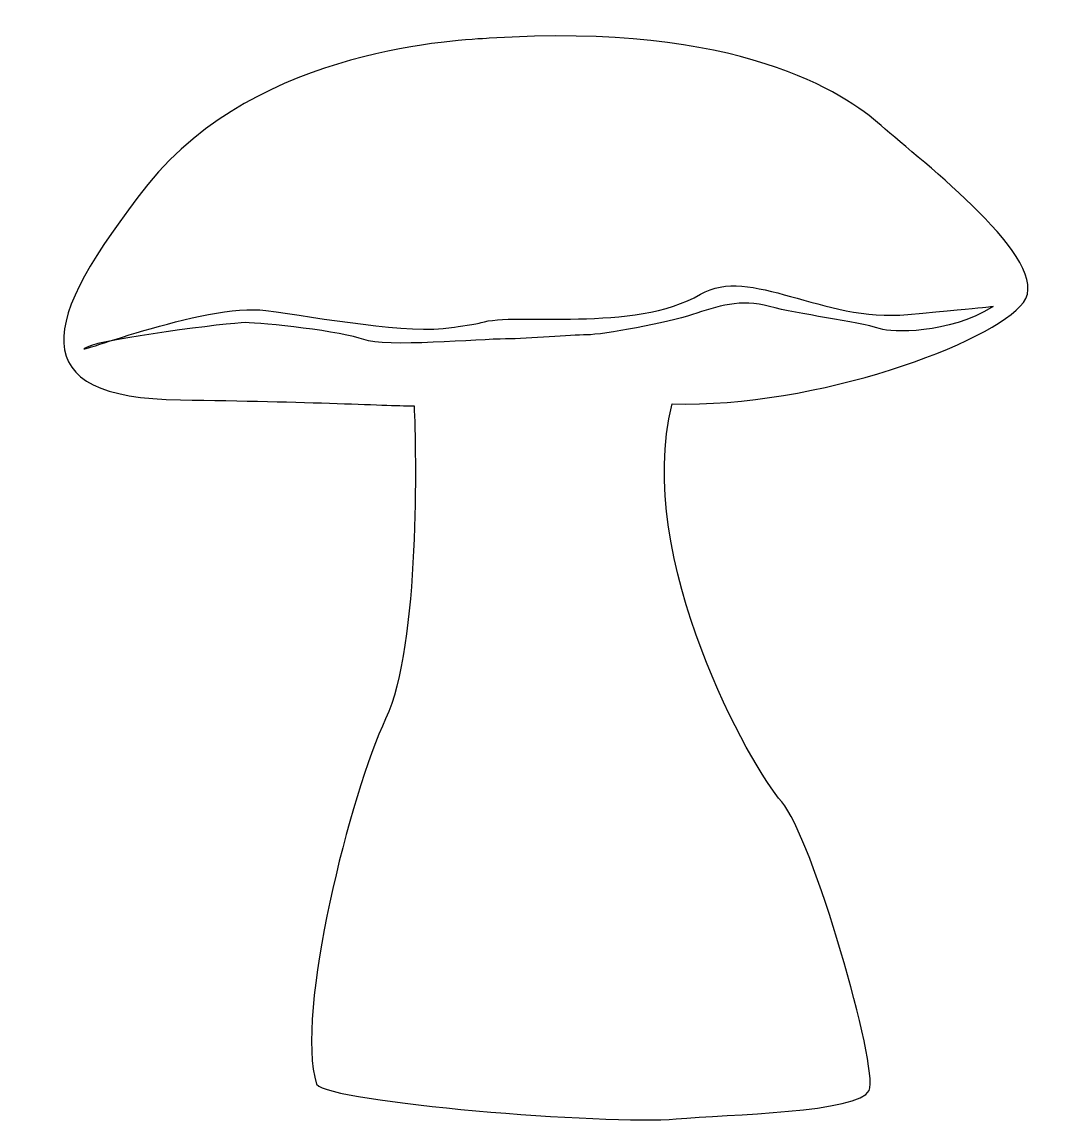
# Model space of a CAD drawing. Header units: centimetres. Extents: x -10.5 to 10.2, y -11 to 11.1.
import ezdxf

# ---------------------------------------------------------------- set-up
doc = ezdxf.new("R2010")
doc.units = ezdxf.units.CM
doc.header["$MEASUREMENT"] = 0
doc.layers.add('Camada 1', color=7, linetype='Continuous')

msp = doc.modelspace()

# ---------------------------------------------------------------- linework, layer by layer
at = {"layer": 'Camada 1'}
for points, knots in [([(6.72609, 9.06784), (7.52976, 8.35357), (10.18763, 6.33932), (9.57676, 5.52486), (9.57676, 5.52486), (8.96592, 4.71037), (5.42293, 3.40721), (2.53154, 3.48868), (2.53154, 3.48868), (1.75779, 0.35292), (4.11975, -3.80091), (4.73062, -4.49322), (4.73062, -4.49322), (5.34149, -5.18553), (6.68536, -9.82807), (6.48176, -10.27603), (6.48176, -10.27603), (6.27814, -10.724), (3.66768, -10.7531), (2.61297, -10.84618), (2.61297, -10.84618), (1.22835, -10.96834), (-4.31009, -10.5204), (-4.59515, -10.15387), (-4.59515, -10.15387), (-5.04312, -8.72853), (-3.90284, -4.28962), (-3.21053, -2.82356), (-3.21053, -2.82356), (-2.51822, -1.35748), (-2.59966, 2.59273), (-2.64038, 3.44794), (-2.64038, 3.44794), (-3.04763, 3.44794), (-4.79208, 3.53766), (-7.32364, 3.57012), (-7.32364, 3.57012), (-10.50012, 3.61084), (-10.17431, 5.11764), (-7.97523, 7.88685), (-7.97523, 7.88685), (-5.77615, 10.65606), (-1.62125, 10.78731), (-1.13359, 10.81896), (-1.13359, 10.81896), (3.87544, 11.14477), (5.99306, 9.71943), (6.72609, 9.06784)], [0, 0, 0, 0, 0.07692308, 0.07692308, 0.07692308, 0.07692308, 0.15384615, 0.15384615, 0.15384615, 0.15384615, 0.23076923, 0.23076923, 0.23076923, 0.23076923, 0.30769231, 0.30769231, 0.30769231, 0.30769231, 0.38461538, 0.38461538, 0.38461538, 0.38461538, 0.46153846, 0.46153846, 0.46153846, 0.46153846, 0.53846154, 0.53846154, 0.53846154, 0.53846154, 0.61538462, 0.61538462, 0.61538462, 0.61538462, 0.69230769, 0.69230769, 0.69230769, 0.69230769, 0.76923077, 0.76923077, 0.76923077, 0.76923077, 0.84615385, 0.84615385, 0.84615385, 0.84615385, 1, 1, 1, 1]), ([(-6.02047, 5.11761), (-5.69469, 5.11761), (-4.05657, 4.94119), (-3.64933, 4.77828), (-3.64933, 4.77828), (-3.24209, 4.61537), (-1.2965, 4.7918), (-0.80781, 4.7918), (-0.80781, 4.7918), (-0.31912, 4.7918), (0.49534, 4.87324), (0.82112, 4.87324), (0.82112, 4.87324), (1.1469, 4.87324), (2.45008, 5.11758), (2.93877, 5.28049), (2.93877, 5.28049), (3.42746, 5.44337), (3.91614, 5.60627), (4.48627, 5.44337), (4.48627, 5.44337), (5.05642, 5.28049), (6.22088, 5.15275), (6.7102, 4.99191), (6.7102, 4.99191), (6.91798, 4.92367), (8.07, 4.87324), (8.96593, 5.44337), (8.96593, 5.44337), (8.96593, 5.44337), (8.96593, 5.44337), (7.2555, 5.28049), (7.2555, 5.28049), (5.54507, 5.11759), (4.09368, 6.27344), (3.10167, 5.68774), (3.10167, 5.68774), (1.77844, 4.90635), (-0.63221, 5.33886), (-1.29653, 5.11762), (-1.29653, 5.11762), (-1.36535, 5.09471), (-1.76884, 5.03824), (-1.88711, 5.01851), (-1.88711, 5.01851), (-2.7269, 4.87868), (-4.54236, 5.21912), (-5.61329, 5.36197), (-5.61329, 5.36197), (-6.835, 5.52487), (-9.72235, 4.36629), (-9.19699, 4.62894), (-9.19699, 4.62894), (-8.87115, 4.79183), (-6.34626, 5.11761), (-6.02047, 5.11761)], [0, 0, 0, 0, 0.06666667, 0.06666667, 0.06666667, 0.06666667, 0.13333333, 0.13333333, 0.13333333, 0.13333333, 0.2, 0.2, 0.2, 0.2, 0.26666667, 0.26666667, 0.26666667, 0.26666667, 0.33333333, 0.33333333, 0.33333333, 0.33333333, 0.4, 0.4, 0.4, 0.4, 0.46666667, 0.46666667, 0.46666667, 0.46666667, 0.53333333, 0.53333333, 0.53333333, 0.53333333, 0.6, 0.6, 0.6, 0.6, 0.66666667, 0.66666667, 0.66666667, 0.66666667, 0.73333333, 0.73333333, 0.73333333, 0.73333333, 0.8, 0.8, 0.8, 0.8, 0.86666667, 0.86666667, 0.86666667, 0.86666667, 1, 1, 1, 1])]:
    msp.add_open_spline(points, degree=3, knots=knots, dxfattribs=at)

doc.saveas('drawing.dxf')
